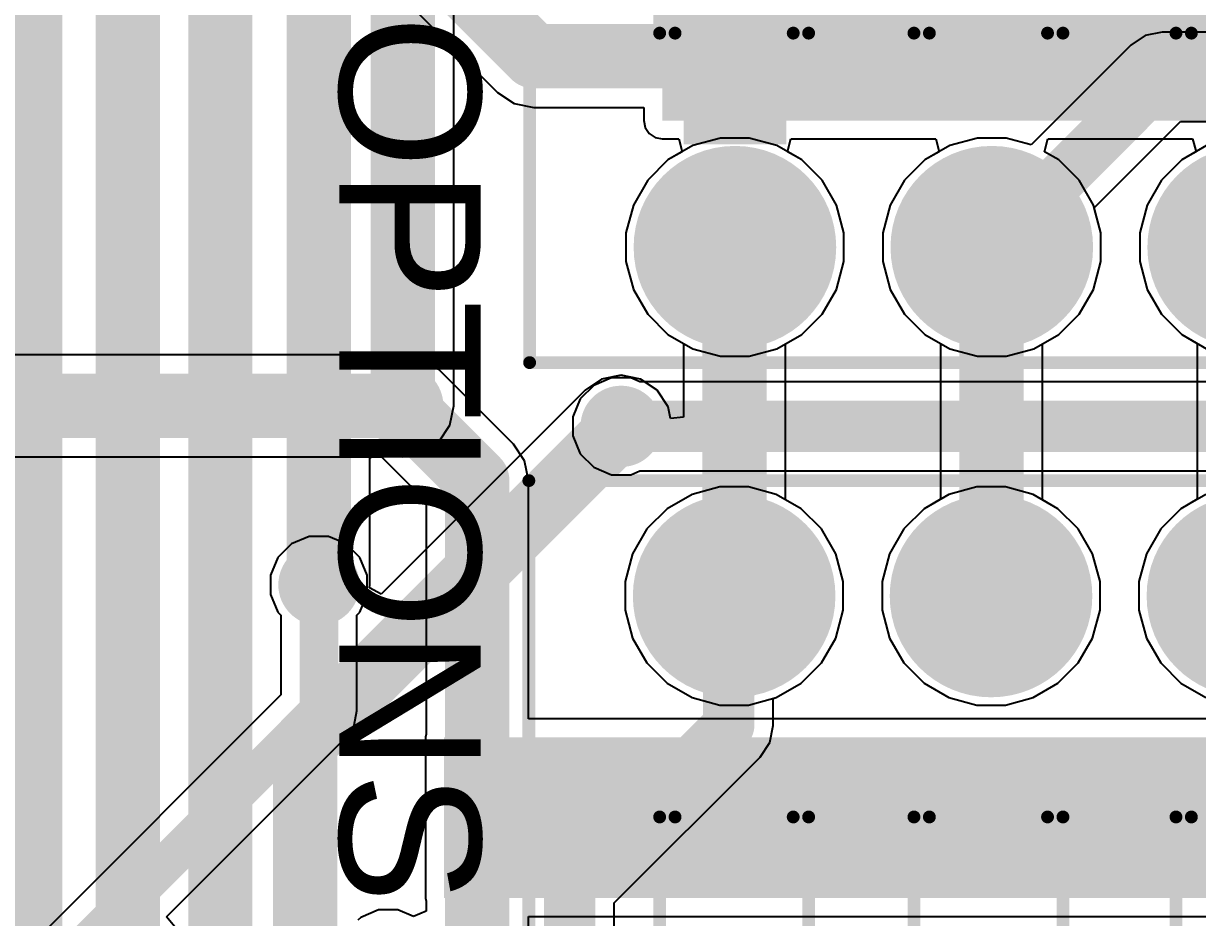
# Model space of a CAD drawing. Header units: millimetres. Extents: x -5 to 123, y 0 to 98.
# Drawn here: x 97.27 to 108.87, y 53.18 to 62.02 of the extents above; entities that cross this region are included whole.
import ezdxf

# ---------------------------------------------------------------- set-up
doc = ezdxf.new("R2010")
doc.units = ezdxf.units.MM
for name, color, linetype in [('BottomLayer', 5, 'Continuous'), ('BottomSolder', 6, 'Continuous'), ('MultiLayer', 9, 'Continuous'), ('PadHoleLayer', 156, 'Continuous'), ('TopLayer', 1, 'Continuous'), ('TopOverlay', 2, 'Continuous'), ('TopPaste', 8, 'Continuous'), ('TopSolder', 216, 'Continuous'), ('ViaHoleLayer', 16, 'Continuous')]:
    doc.layers.add(name, color=color, linetype=linetype)
doc.styles.add('Arial', font='', dxfattribs={"height": 0.2})
doc.styles.get('Arial').set_extended_font_data('Arial')

# ---------------------------------------------------------------- blocks, each defined once
blk = doc.blocks.new('DS_04_R_T_38')
at = {"layer": 'BottomLayer'}
h = blk.add_hatch(color=5, dxfattribs=at)
edge = h.paths.add_edge_path()
edge.add_arc((3.81, 3.81), 0.8999982, 0, 360)
h = blk.add_hatch(color=5, dxfattribs=at)
edge = h.paths.add_edge_path()
edge.add_arc((3.81, 1.27), 0.8999982, 0, 360)
h = blk.add_hatch(color=5, dxfattribs=at)
edge = h.paths.add_edge_path()
edge.add_arc((3.81, -1.27), 0.8999982, 0, 360)
at = {"layer": 'BottomSolder'}
h = blk.add_hatch(color=6, dxfattribs=at)
edge = h.paths.add_edge_path()
edge.add_arc((3.81, 3.81), 1.0015982, 0, 360)
h = blk.add_hatch(color=6, dxfattribs=at)
edge = h.paths.add_edge_path()
edge.add_arc((3.81, 1.27), 1.0015982, 0, 360)
h = blk.add_hatch(color=6, dxfattribs=at)
edge = h.paths.add_edge_path()
edge.add_arc((3.81, -1.27), 1.0015982, 0, 360)
at = {"layer": 'MultiLayer'}
h = blk.add_hatch(color=9, dxfattribs=at)
edge = h.paths.add_edge_path()
edge.add_arc((3.81, 3.81), 0.8999982, 0, 360)
h = blk.add_hatch(color=9, dxfattribs=at)
edge = h.paths.add_edge_path()
edge.add_arc((3.81, 1.27), 0.8999982, 0, 360)
h = blk.add_hatch(color=9, dxfattribs=at)
edge = h.paths.add_edge_path()
edge.add_arc((3.81, -1.27), 0.8999982, 0, 360)
at = {"layer": 'PadHoleLayer'}
h = blk.add_hatch(color=156, dxfattribs=at)
edge = h.paths.add_edge_path()
edge.add_arc((3.81, 3.81), 0.4599990799999999, 0, 360)
h = blk.add_hatch(color=156, dxfattribs=at)
edge = h.paths.add_edge_path()
edge.add_arc((3.81, 1.27), 0.4599990799999999, 0, 360)
at = {"layer": 'TopLayer'}
h = blk.add_hatch(color=1, dxfattribs=at)
edge = h.paths.add_edge_path()
edge.add_arc((3.81, 3.81), 0.8999982, 0, 360)
h = blk.add_hatch(color=1, dxfattribs=at)
edge = h.paths.add_edge_path()
edge.add_arc((3.81, 1.27), 0.8999982, 0, 360)
h = blk.add_hatch(color=1, dxfattribs=at)
edge = h.paths.add_edge_path()
edge.add_arc((3.81, -1.27), 0.8999982, 0, 360)
at = {"layer": 'TopSolder'}
h = blk.add_hatch(color=216, dxfattribs=at)
edge = h.paths.add_edge_path()
edge.add_arc((3.81, 3.81), 1.0015982, 0, 360)
h = blk.add_hatch(color=216, dxfattribs=at)
edge = h.paths.add_edge_path()
edge.add_arc((3.81, 1.27), 1.0015982, 0, 360)
h = blk.add_hatch(color=216, dxfattribs=at)
edge = h.paths.add_edge_path()
edge.add_arc((3.81, -1.27), 1.0015982, 0, 360)
at = {"layer": 'TopOverlay', "const_width": 0.127}
for points in [[(-4.950000259999999, 5.84000102), (4.950000259999999, 5.84000102)], [(4.950000259999999, 5.84000102), (4.950000259999999, -5.839998479999999)]]:
    blk.add_lwpolyline(points, dxfattribs=at)
at = {"layer": 'TopOverlay', "const_width": 0.0635}
blk.add_lwpolyline([(4.91825026, 5.84000102, 1), (4.98175026, 5.84000102, 1)], format="xyb", close=True, dxfattribs=at)
blk.add_lwpolyline([(4.91825026, 5.84000102, 1), (4.98175026, 5.84000102, 1)], format="xyb", close=True, dxfattribs=at)
blk = doc.blocks.new('DS_04_R_T_39')
at = {"layer": 'BottomLayer'}
h = blk.add_hatch(color=5, dxfattribs=at)
edge = h.paths.add_edge_path()
edge.add_arc((-3.81, 3.81), 0.8999982, 0, 360)
h = blk.add_hatch(color=5, dxfattribs=at)
edge = h.paths.add_edge_path()
edge.add_arc((-3.81, 1.27), 0.8999982, 0, 360)
h = blk.add_hatch(color=5, dxfattribs=at)
edge = h.paths.add_edge_path()
edge.add_arc((-3.81, -1.27), 0.8999982, 0, 360)
at = {"layer": 'BottomSolder'}
h = blk.add_hatch(color=6, dxfattribs=at)
edge = h.paths.add_edge_path()
edge.add_arc((-3.81, 3.81), 1.0015982, 0, 360)
h = blk.add_hatch(color=6, dxfattribs=at)
edge = h.paths.add_edge_path()
edge.add_arc((-3.81, 1.27), 1.0015982, 0, 360)
h = blk.add_hatch(color=6, dxfattribs=at)
edge = h.paths.add_edge_path()
edge.add_arc((-3.81, -1.27), 1.0015982, 0, 360)
at = {"layer": 'MultiLayer'}
h = blk.add_hatch(color=9, dxfattribs=at)
edge = h.paths.add_edge_path()
edge.add_arc((-3.81, 3.81), 0.8999982, 0, 360)
h = blk.add_hatch(color=9, dxfattribs=at)
edge = h.paths.add_edge_path()
edge.add_arc((-3.81, 1.27), 0.8999982, 0, 360)
h = blk.add_hatch(color=9, dxfattribs=at)
edge = h.paths.add_edge_path()
edge.add_arc((-3.81, -1.27), 0.8999982, 0, 360)
at = {"layer": 'PadHoleLayer'}
h = blk.add_hatch(color=156, dxfattribs=at)
edge = h.paths.add_edge_path()
edge.add_arc((-3.81, 3.81), 0.4599990799999999, 0, 360)
h = blk.add_hatch(color=156, dxfattribs=at)
edge = h.paths.add_edge_path()
edge.add_arc((-3.81, 1.27), 0.4599990799999999, 0, 360)
at = {"layer": 'TopLayer'}
h = blk.add_hatch(color=1, dxfattribs=at)
edge = h.paths.add_edge_path()
edge.add_arc((-3.81, 3.81), 0.8999982, 0, 360)
h = blk.add_hatch(color=1, dxfattribs=at)
edge = h.paths.add_edge_path()
edge.add_arc((-3.81, 1.27), 0.8999982, 0, 360)
h = blk.add_hatch(color=1, dxfattribs=at)
edge = h.paths.add_edge_path()
edge.add_arc((-3.81, -1.27), 0.8999982, 0, 360)
at = {"layer": 'TopOverlay'}
blk.add_hatch(color=2, dxfattribs=at).paths.add_polyline_path([(-2.794, 3.302), (-2.032, 3.302), (-2.032, 4.318000000000001), (-2.794, 4.318000000000001)])
at = {"layer": 'TopSolder'}
h = blk.add_hatch(color=216, dxfattribs=at)
edge = h.paths.add_edge_path()
edge.add_arc((-3.81, 3.81), 1.0015982, 0, 360)
h = blk.add_hatch(color=216, dxfattribs=at)
edge = h.paths.add_edge_path()
edge.add_arc((-3.81, 1.27), 1.0015982, 0, 360)
h = blk.add_hatch(color=216, dxfattribs=at)
edge = h.paths.add_edge_path()
edge.add_arc((-3.81, -1.27), 1.0015982, 0, 360)
at = {"layer": 'TopOverlay', "const_width": 0.127}
for points in [[(-4.950000259999999, 5.84000102), (4.950000259999999, 5.84000102)], [(-4.950000259999999, 5.84000102), (-4.950000259999999, -5.839998479999999)]]:
    blk.add_lwpolyline(points, dxfattribs=at)
at = {"layer": 'TopOverlay', "const_width": 0.0635}
blk.add_lwpolyline([(-4.98175026, 5.84000102, 1), (-4.91825026, 5.84000102, 1)], format="xyb", close=True, dxfattribs=at)
blk.add_lwpolyline([(-4.98175026, 5.84000102, 1), (-4.91825026, 5.84000102, 1)], format="xyb", close=True, dxfattribs=at)
blk = doc.blocks.new('SOD_123_103')
at = {"layer": 'TopLayer'}
for points in [[(-1.0999978, 0.45000037), (-1.0999978, -0.45000037), (-2.04999844, -0.45000037), (-2.04999844, 0.45000037)], [(2.05000352, 0.45000037), (2.05000352, -0.45000037), (1.10000288, -0.45000037), (1.10000288, 0.45000037)]]:
    blk.add_hatch(color=1, dxfattribs=at).paths.add_polyline_path(points)
at = {"layer": 'TopOverlay'}
for points in [[(0.9652, 0.50799746), (2.81939492, 0.50799746), (2.81939492, 0.79999586), (0.9652, 0.79999586)], [(2.11980272, -0.7874), (2.8194, -0.7874), (2.8194, 0.7874), (2.11980272, 0.7874)], [(0.96518476, -0.79999586), (2.81937968, -0.79999586), (2.81937968, -0.50799746), (0.96518476, -0.50799746)]]:
    blk.add_hatch(color=2, dxfattribs=at).paths.add_polyline_path(points)
at = {"layer": 'TopPaste'}
for points in [[(-1.0999978, 0.45000037), (-1.0999978, -0.45000037), (-2.04999844, -0.45000037), (-2.04999844, 0.45000037)], [(2.05000352, 0.45000037), (2.05000352, -0.45000037), (1.10000288, -0.45000037), (1.10000288, 0.45000037)]]:
    blk.add_hatch(color=8, dxfattribs=at).paths.add_polyline_path(points)
at = {"layer": 'TopSolder'}
for points in [[(-0.9983978, 0.55160037), (-0.9983978, -0.55160037), (-2.15159844, -0.55160037), (-2.15159844, 0.55160037)], [(2.15160352, 0.55160037), (2.15160352, -0.55160037), (0.99840288, -0.55160037), (0.99840288, 0.55160037)]]:
    blk.add_hatch(color=216, dxfattribs=at).paths.add_polyline_path(points)
at = {"layer": 'TopOverlay', "const_width": 0.127}
for points in [[(-1.37159746, 0.7366), (-1.37159746, 0.5841999999999999)], [(-1.37159746, 0.7366), (0.9652025399999999, 0.7366)], [(-1.37159746, -0.5841999999999999), (-1.37159746, -0.7366)], [(-1.37159746, -0.7366), (0.9652025399999999, -0.7366)]]:
    blk.add_lwpolyline(points, dxfattribs=at)
at = {"layer": 'TopOverlay', "const_width": 0.0635}
for points in [[(-1.40334746, 0.7366, 1), (-1.33984746, 0.7366, 1)], [(-1.40334746, 0.7366, 1), (-1.33984746, 0.7366, 1)], [(0.93345254, 0.7366, 1), (0.99695254, 0.7366, 1)], [(-1.40334746, 0.5841999999999999, 1), (-1.33984746, 0.5841999999999999, 1)], [(-1.40334746, -0.5841999999999999, 1), (-1.33984746, -0.5841999999999999, 1)], [(-1.40334746, -0.7366, 1), (-1.33984746, -0.7366, 1)], [(-1.40334746, -0.7366, 1), (-1.33984746, -0.7366, 1)], [(0.93345254, -0.7366, 1), (0.99695254, -0.7366, 1)]]:
    blk.add_lwpolyline(points, format="xyb", close=True, dxfattribs=at)
blk = doc.blocks.new('SOD_123_104')
at = {"layer": 'TopLayer'}
for points in [[(-1.0999978, 0.45000037), (-1.0999978, -0.45000037), (-2.04999844, -0.45000037), (-2.04999844, 0.45000037)], [(2.05000352, 0.45000037), (2.05000352, -0.45000037), (1.10000288, -0.45000037), (1.10000288, 0.45000037)]]:
    blk.add_hatch(color=1, dxfattribs=at).paths.add_polyline_path(points)
at = {"layer": 'TopOverlay'}
for points in [[(0.9652, 0.50799746), (2.81939492, 0.50799746), (2.81939492, 0.79999586), (0.9652, 0.79999586)], [(2.11980272, -0.7874), (2.8194, -0.7874), (2.8194, 0.7874), (2.11980272, 0.7874)], [(0.96518476, -0.79999586), (2.81937968, -0.79999586), (2.81937968, -0.50799746), (0.96518476, -0.50799746)]]:
    blk.add_hatch(color=2, dxfattribs=at).paths.add_polyline_path(points)
at = {"layer": 'TopPaste'}
for points in [[(-1.0999978, 0.45000037), (-1.0999978, -0.45000037), (-2.04999844, -0.45000037), (-2.04999844, 0.45000037)], [(2.05000352, 0.45000037), (2.05000352, -0.45000037), (1.10000288, -0.45000037), (1.10000288, 0.45000037)]]:
    blk.add_hatch(color=8, dxfattribs=at).paths.add_polyline_path(points)
at = {"layer": 'TopSolder'}
for points in [[(-0.9983978, 0.55160037), (-0.9983978, -0.55160037), (-2.15159844, -0.55160037), (-2.15159844, 0.55160037)], [(2.15160352, 0.55160037), (2.15160352, -0.55160037), (0.99840288, -0.55160037), (0.99840288, 0.55160037)]]:
    blk.add_hatch(color=216, dxfattribs=at).paths.add_polyline_path(points)
at = {"layer": 'TopOverlay', "const_width": 0.127}
for points in [[(-1.37159746, 0.7366), (-1.37159746, 0.5841999999999999)], [(-1.37159746, 0.7366), (0.9652025399999999, 0.7366)], [(-1.37159746, -0.5841999999999999), (-1.37159746, -0.7366)], [(-1.37159746, -0.7366), (0.9652025399999999, -0.7366)]]:
    blk.add_lwpolyline(points, dxfattribs=at)
at = {"layer": 'TopOverlay', "const_width": 0.0635}
for points in [[(-1.40334746, 0.7366, 1), (-1.33984746, 0.7366, 1)], [(-1.40334746, 0.7366, 1), (-1.33984746, 0.7366, 1)], [(0.93345254, 0.7366, 1), (0.99695254, 0.7366, 1)], [(-1.40334746, 0.5841999999999999, 1), (-1.33984746, 0.5841999999999999, 1)], [(-1.40334746, -0.5841999999999999, 1), (-1.33984746, -0.5841999999999999, 1)], [(-1.40334746, -0.7366, 1), (-1.33984746, -0.7366, 1)], [(-1.40334746, -0.7366, 1), (-1.33984746, -0.7366, 1)], [(0.93345254, -0.7366, 1), (0.99695254, -0.7366, 1)]]:
    blk.add_lwpolyline(points, format="xyb", close=True, dxfattribs=at)
blk = doc.blocks.new('SOD_123_105')
at = {"layer": 'TopLayer'}
for points in [[(-1.0999978, 0.45000037), (-1.0999978, -0.45000037), (-2.04999844, -0.45000037), (-2.04999844, 0.45000037)], [(2.05000352, 0.45000037), (2.05000352, -0.45000037), (1.10000288, -0.45000037), (1.10000288, 0.45000037)]]:
    blk.add_hatch(color=1, dxfattribs=at).paths.add_polyline_path(points)
at = {"layer": 'TopOverlay'}
for points in [[(0.9652, 0.50799746), (2.81939492, 0.50799746), (2.81939492, 0.79999586), (0.9652, 0.79999586)], [(2.11980272, -0.7874), (2.8194, -0.7874), (2.8194, 0.7874), (2.11980272, 0.7874)], [(0.96518476, -0.79999586), (2.81937968, -0.79999586), (2.81937968, -0.50799746), (0.96518476, -0.50799746)]]:
    blk.add_hatch(color=2, dxfattribs=at).paths.add_polyline_path(points)
at = {"layer": 'TopPaste'}
for points in [[(-1.0999978, 0.45000037), (-1.0999978, -0.45000037), (-2.04999844, -0.45000037), (-2.04999844, 0.45000037)], [(2.05000352, 0.45000037), (2.05000352, -0.45000037), (1.10000288, -0.45000037), (1.10000288, 0.45000037)]]:
    blk.add_hatch(color=8, dxfattribs=at).paths.add_polyline_path(points)
at = {"layer": 'TopSolder'}
for points in [[(-0.9983978, 0.55160037), (-0.9983978, -0.55160037), (-2.15159844, -0.55160037), (-2.15159844, 0.55160037)], [(2.15160352, 0.55160037), (2.15160352, -0.55160037), (0.99840288, -0.55160037), (0.99840288, 0.55160037)]]:
    blk.add_hatch(color=216, dxfattribs=at).paths.add_polyline_path(points)
at = {"layer": 'TopOverlay', "const_width": 0.127}
for points in [[(-1.37159746, 0.7366), (-1.37159746, 0.5841999999999999)], [(-1.37159746, 0.7366), (0.9652025399999999, 0.7366)], [(-1.37159746, -0.5841999999999999), (-1.37159746, -0.7366)], [(-1.37159746, -0.7366), (0.9652025399999999, -0.7366)]]:
    blk.add_lwpolyline(points, dxfattribs=at)
at = {"layer": 'TopOverlay', "const_width": 0.0635}
for points in [[(-1.40334746, 0.7366, 1), (-1.33984746, 0.7366, 1)], [(-1.40334746, 0.7366, 1), (-1.33984746, 0.7366, 1)], [(0.93345254, 0.7366, 1), (0.99695254, 0.7366, 1)], [(-1.40334746, 0.5841999999999999, 1), (-1.33984746, 0.5841999999999999, 1)], [(-1.40334746, -0.5841999999999999, 1), (-1.33984746, -0.5841999999999999, 1)], [(-1.40334746, -0.7366, 1), (-1.33984746, -0.7366, 1)], [(-1.40334746, -0.7366, 1), (-1.33984746, -0.7366, 1)], [(0.93345254, -0.7366, 1), (0.99695254, -0.7366, 1)]]:
    blk.add_lwpolyline(points, format="xyb", close=True, dxfattribs=at)
blk = doc.blocks.new('SOD_123_107')
at = {"layer": 'TopLayer'}
for points in [[(-1.0999978, 0.45000037), (-1.0999978, -0.45000037), (-2.04999844, -0.45000037), (-2.04999844, 0.45000037)], [(2.05000352, 0.45000037), (2.05000352, -0.45000037), (1.10000288, -0.45000037), (1.10000288, 0.45000037)]]:
    blk.add_hatch(color=1, dxfattribs=at).paths.add_polyline_path(points)
at = {"layer": 'TopOverlay'}
for points in [[(0.9651872999999999, 0.508), (2.81938222, 0.508), (2.81938222, 0.7999984), (0.9651872999999999, 0.7999984)], [(2.11980272, -0.7874), (2.8194, -0.7874), (2.8194, 0.7874), (2.11980272, 0.7874)], [(0.9652050799999999, -0.7999806199999999), (2.8194, -0.7999806199999999), (2.8194, -0.50798222), (0.9652050799999999, -0.50798222)]]:
    blk.add_hatch(color=2, dxfattribs=at).paths.add_polyline_path(points)
at = {"layer": 'TopPaste'}
for points in [[(-1.0999978, 0.45000037), (-1.0999978, -0.45000037), (-2.04999844, -0.45000037), (-2.04999844, 0.45000037)], [(2.05000352, 0.45000037), (2.05000352, -0.45000037), (1.10000288, -0.45000037), (1.10000288, 0.45000037)]]:
    blk.add_hatch(color=8, dxfattribs=at).paths.add_polyline_path(points)
at = {"layer": 'TopSolder'}
for points in [[(-0.9983978, 0.55160037), (-0.9983978, -0.55160037), (-2.15159844, -0.55160037), (-2.15159844, 0.55160037)], [(2.15160352, 0.55160037), (2.15160352, -0.55160037), (0.99840288, -0.55160037), (0.99840288, 0.55160037)]]:
    blk.add_hatch(color=216, dxfattribs=at).paths.add_polyline_path(points)
at = {"layer": 'TopOverlay', "const_width": 0.127}
for points in [[(-1.37159746, 0.5841999999999999), (-1.37159746, 0.7366)], [(0.9652025399999999, 0.7366), (-1.37159746, 0.7366)], [(-1.37159746, -0.7366), (-1.37159746, -0.5841999999999999)], [(0.9652025399999999, -0.7366), (-1.37159746, -0.7366)]]:
    blk.add_lwpolyline(points, dxfattribs=at)
at = {"layer": 'TopOverlay', "const_width": 0.0635}
for points in [[(-1.40334746, 0.7366, 1), (-1.33984746, 0.7366, 1)], [(-1.40334746, 0.7366, 1), (-1.33984746, 0.7366, 1)], [(0.93345254, 0.7366, 1), (0.99695254, 0.7366, 1)], [(-1.40334746, 0.5841999999999999, 1), (-1.33984746, 0.5841999999999999, 1)], [(-1.40334746, -0.5841999999999999, 1), (-1.33984746, -0.5841999999999999, 1)], [(-1.40334746, -0.7366, 1), (-1.33984746, -0.7366, 1)], [(-1.40334746, -0.7366, 1), (-1.33984746, -0.7366, 1)], [(0.93345254, -0.7366, 1), (0.99695254, -0.7366, 1)]]:
    blk.add_lwpolyline(points, format="xyb", close=True, dxfattribs=at)
blk = doc.blocks.new('SOD_123_108')
at = {"layer": 'TopLayer'}
for points in [[(-1.0999978, 0.45000037), (-1.0999978, -0.45000037), (-2.04999844, -0.45000037), (-2.04999844, 0.45000037)], [(2.05000352, 0.45000037), (2.05000352, -0.45000037), (1.10000288, -0.45000037), (1.10000288, 0.45000037)]]:
    blk.add_hatch(color=1, dxfattribs=at).paths.add_polyline_path(points)
at = {"layer": 'TopOverlay'}
for points in [[(0.9651872999999999, 0.508), (2.81938222, 0.508), (2.81938222, 0.7999984), (0.9651872999999999, 0.7999984)], [(2.11980272, -0.7874), (2.8194, -0.7874), (2.8194, 0.7874), (2.11980272, 0.7874)], [(0.9652050799999999, -0.7999806199999999), (2.8194, -0.7999806199999999), (2.8194, -0.50798222), (0.9652050799999999, -0.50798222)]]:
    blk.add_hatch(color=2, dxfattribs=at).paths.add_polyline_path(points)
at = {"layer": 'TopPaste'}
for points in [[(-1.0999978, 0.45000037), (-1.0999978, -0.45000037), (-2.04999844, -0.45000037), (-2.04999844, 0.45000037)], [(2.05000352, 0.45000037), (2.05000352, -0.45000037), (1.10000288, -0.45000037), (1.10000288, 0.45000037)]]:
    blk.add_hatch(color=8, dxfattribs=at).paths.add_polyline_path(points)
at = {"layer": 'TopSolder'}
for points in [[(-0.9983978, 0.55160037), (-0.9983978, -0.55160037), (-2.15159844, -0.55160037), (-2.15159844, 0.55160037)], [(2.15160352, 0.55160037), (2.15160352, -0.55160037), (0.99840288, -0.55160037), (0.99840288, 0.55160037)]]:
    blk.add_hatch(color=216, dxfattribs=at).paths.add_polyline_path(points)
at = {"layer": 'TopOverlay', "const_width": 0.127}
for points in [[(-1.37159746, 0.5841999999999999), (-1.37159746, 0.7366)], [(0.9652025399999999, 0.7366), (-1.37159746, 0.7366)], [(-1.37159746, -0.7366), (-1.37159746, -0.5841999999999999)], [(0.9652025399999999, -0.7366), (-1.37159746, -0.7366)]]:
    blk.add_lwpolyline(points, dxfattribs=at)
at = {"layer": 'TopOverlay', "const_width": 0.0635}
for points in [[(-1.40334746, 0.7366, 1), (-1.33984746, 0.7366, 1)], [(-1.40334746, 0.7366, 1), (-1.33984746, 0.7366, 1)], [(0.93345254, 0.7366, 1), (0.99695254, 0.7366, 1)], [(-1.40334746, 0.5841999999999999, 1), (-1.33984746, 0.5841999999999999, 1)], [(-1.40334746, -0.5841999999999999, 1), (-1.33984746, -0.5841999999999999, 1)], [(-1.40334746, -0.7366, 1), (-1.33984746, -0.7366, 1)], [(-1.40334746, -0.7366, 1), (-1.33984746, -0.7366, 1)], [(0.93345254, -0.7366, 1), (0.99695254, -0.7366, 1)]]:
    blk.add_lwpolyline(points, format="xyb", close=True, dxfattribs=at)
blk = doc.blocks.new('SOD_123_109')
at = {"layer": 'TopLayer'}
for points in [[(-1.0999978, 0.45000037), (-1.0999978, -0.45000037), (-2.04999844, -0.45000037), (-2.04999844, 0.45000037)], [(2.05000352, 0.45000037), (2.05000352, -0.45000037), (1.10000288, -0.45000037), (1.10000288, 0.45000037)]]:
    blk.add_hatch(color=1, dxfattribs=at).paths.add_polyline_path(points)
at = {"layer": 'TopOverlay'}
for points in [[(0.9651872999999999, 0.508), (2.81938222, 0.508), (2.81938222, 0.7999984), (0.9651872999999999, 0.7999984)], [(2.11980272, -0.7874), (2.8194, -0.7874), (2.8194, 0.7874), (2.11980272, 0.7874)], [(0.9652050799999999, -0.7999806199999999), (2.8194, -0.7999806199999999), (2.8194, -0.50798222), (0.9652050799999999, -0.50798222)]]:
    blk.add_hatch(color=2, dxfattribs=at).paths.add_polyline_path(points)
at = {"layer": 'TopPaste'}
for points in [[(-1.0999978, 0.45000037), (-1.0999978, -0.45000037), (-2.04999844, -0.45000037), (-2.04999844, 0.45000037)], [(2.05000352, 0.45000037), (2.05000352, -0.45000037), (1.10000288, -0.45000037), (1.10000288, 0.45000037)]]:
    blk.add_hatch(color=8, dxfattribs=at).paths.add_polyline_path(points)
at = {"layer": 'TopSolder'}
for points in [[(-0.9983978, 0.55160037), (-0.9983978, -0.55160037), (-2.15159844, -0.55160037), (-2.15159844, 0.55160037)], [(2.15160352, 0.55160037), (2.15160352, -0.55160037), (0.99840288, -0.55160037), (0.99840288, 0.55160037)]]:
    blk.add_hatch(color=216, dxfattribs=at).paths.add_polyline_path(points)
at = {"layer": 'TopOverlay', "const_width": 0.127}
for points in [[(-1.37159746, 0.5841999999999999), (-1.37159746, 0.7366)], [(0.9652025399999999, 0.7366), (-1.37159746, 0.7366)], [(-1.37159746, -0.7366), (-1.37159746, -0.5841999999999999)], [(0.9652025399999999, -0.7366), (-1.37159746, -0.7366)]]:
    blk.add_lwpolyline(points, dxfattribs=at)
at = {"layer": 'TopOverlay', "const_width": 0.0635}
for points in [[(-1.40334746, 0.7366, 1), (-1.33984746, 0.7366, 1)], [(-1.40334746, 0.7366, 1), (-1.33984746, 0.7366, 1)], [(0.93345254, 0.7366, 1), (0.99695254, 0.7366, 1)], [(-1.40334746, 0.5841999999999999, 1), (-1.33984746, 0.5841999999999999, 1)], [(-1.40334746, -0.5841999999999999, 1), (-1.33984746, -0.5841999999999999, 1)], [(-1.40334746, -0.7366, 1), (-1.33984746, -0.7366, 1)], [(-1.40334746, -0.7366, 1), (-1.33984746, -0.7366, 1)], [(0.93345254, -0.7366, 1), (0.99695254, -0.7366, 1)]]:
    blk.add_lwpolyline(points, format="xyb", close=True, dxfattribs=at)

msp = doc.modelspace()

# ---------------------------------------------------------------- hatches: boundary and pattern name
at = {"layer": 'BottomLayer'}
h = msp.add_hatch(color=5, dxfattribs=at)
edge = h.paths.add_edge_path()
edge.add_arc((101.0158, 58.2422), 0.2999994, 0, 360)
h = msp.add_hatch(color=5, dxfattribs=at)
edge = h.paths.add_edge_path()
edge.add_arc((103.1748, 58.039), 0.2999994, 0, 360)
h = msp.add_hatch(color=5, dxfattribs=at)
edge = h.paths.add_edge_path()
edge.add_arc((100.18673892, 56.47333892), 0.2999994, 0, 360)
at = {"layer": 'BottomSolder'}
h = msp.add_hatch(color=6, dxfattribs=at)
edge = h.paths.add_edge_path()
edge.add_arc((101.0158, 58.2422), 0.4015993999999999, 0, 360)
h = msp.add_hatch(color=6, dxfattribs=at)
edge = h.paths.add_edge_path()
edge.add_arc((103.1748, 58.039), 0.4015993999999999, 0, 360)
h = msp.add_hatch(color=6, dxfattribs=at)
edge = h.paths.add_edge_path()
edge.add_arc((100.18673892, 56.47333892), 0.4015993999999999, 0, 360)
at = {"layer": 'TopLayer'}
for points in [[(103.5812, 61.06120376), (112.6998, 61.06120376), (112.6998, 62.64941495999999), (103.5812, 62.64941495999999)], [(101.4222, 53.37739134), (112.6998, 53.37739134), (112.6998, 54.96559745999999), (101.4222, 54.96559745999999)]]:
    msp.add_hatch(color=1, dxfattribs=at).paths.add_polyline_path(points)
h = msp.add_hatch(color=1, dxfattribs=at)
edge = h.paths.add_edge_path()
edge.add_arc((101.0158, 58.2422), 0.2999994, 0, 360)
h = msp.add_hatch(color=1, dxfattribs=at)
edge = h.paths.add_edge_path()
edge.add_arc((103.1748, 58.039), 0.2999994, 0, 360)
h = msp.add_hatch(color=1, dxfattribs=at)
edge = h.paths.add_edge_path()
edge.add_arc((100.18673892, 56.47333892), 0.2999994, 0, 360)
at = {"layer": 'TopSolder'}
h = msp.add_hatch(color=216, dxfattribs=at)
edge = h.paths.add_edge_path()
edge.add_arc((101.0158, 58.2422), 0.4015993999999999, 0, 360)
h = msp.add_hatch(color=216, dxfattribs=at)
edge = h.paths.add_edge_path()
edge.add_arc((103.1748, 58.039), 0.4015993999999999, 0, 360)
h = msp.add_hatch(color=216, dxfattribs=at)
edge = h.paths.add_edge_path()
edge.add_arc((100.18673892, 56.47333892), 0.4015993999999999, 0, 360)
at = {"layer": 'ViaHoleLayer'}
h = msp.add_hatch(color=16, dxfattribs=at)
edge = h.paths.add_edge_path()
edge.add_arc((101.0158, 58.2422), 0.1499997, 0, 360)
h = msp.add_hatch(color=16, dxfattribs=at)
edge = h.paths.add_edge_path()
edge.add_arc((103.1748, 58.039), 0.1499997, 0, 360)
h = msp.add_hatch(color=16, dxfattribs=at)
edge = h.paths.add_edge_path()
edge.add_arc((100.18673892, 56.47333892), 0.1499997, 0, 360)

# ---------------------------------------------------------------- linework, layer by layer
at = {"layer": 'BottomLayer'}
for p, q in [((101.5208028, 58.2422), (101.5208028, 64.1604)), ((108.35607742, 61.90014543999999), (108.21324814, 61.80471001999999)), ((108.52455816, 61.9336582), (108.35607742, 61.90014543999999)), ((112.6744, 61.9336582), (108.52455816, 61.9336582)), ((108.21324814, 61.80471001999999), (107.22900576, 60.82046764)), ((107.8516258, 60.1978476), (108.70692, 61.0531418)), ((108.70692, 61.0531418), (112.49203816, 61.0531418)), ((104.15813814, 60.88667273999999), (103.8840188, 60.81322356)), ((104.44192726, 60.88667273999999), (104.15813814, 60.88667273999999)), ((104.7160466, 60.81322356), (104.44192726, 60.88667273999999)), ((106.69813814, 60.88667273999999), (106.4240188, 60.81322356)), ((106.98192726, 60.88667273999999), (106.69813814, 60.88667273999999)), ((107.22900576, 60.82046764), (106.98192726, 60.88667273999999)), ((103.8840188, 60.81322356), (103.6382484, 60.67132899999999)), ((104.961817, 60.67132899999999), (104.7160466, 60.81322356)), ((106.4240188, 60.81322356), (106.1782484, 60.67132899999999)), ((108.9640188, 60.81322356), (108.7182484, 60.67132899999999)), ((103.6382484, 60.67132899999999), (103.43757824, 60.47065883999999)), ((105.16248716, 60.47065883999999), (104.961817, 60.67132899999999)), ((106.1782484, 60.67132899999999), (105.97757824, 60.47065883999999)), ((108.7182484, 60.67132899999999), (108.51757824, 60.47065883999999)), ((103.43757824, 60.47065883999999), (103.29568368, 60.22488843999999)), ((105.30438172, 60.22488843999999), (105.16248716, 60.47065883999999)), ((105.97757824, 60.47065883999999), (105.83568368, 60.22488843999999)), ((108.51757824, 60.47065883999999), (108.37568368, 60.22488843999999)), ((103.29568368, 60.22488843999999), (103.2222345, 59.9507691)), ((105.3778309, 59.9507691), (105.30438172, 60.22488843999999)), ((105.83568368, 60.22488843999999), (105.7622345, 59.9507691)), ((107.9178309, 59.9507691), (107.8516258, 60.1978476)), ((108.37568368, 60.22488843999999), (108.3022345, 59.9507691)), ((103.2222345, 59.9507691), (103.2222345, 59.66697998)), ((105.3778309, 59.66697998), (105.3778309, 59.9507691)), ((105.7622345, 59.9507691), (105.7622345, 59.66697998)), ((107.9178309, 59.66697998), (107.9178309, 59.9507691)), ((108.3022345, 59.9507691), (108.3022345, 59.66697998)), ((103.2222345, 59.66697998), (103.29568368, 59.39286063999999)), ((105.30438172, 59.39286063999999), (105.3778309, 59.66697998)), ((105.7622345, 59.66697998), (105.83568368, 59.39286063999999)), ((107.84438172, 59.39286063999999), (107.9178309, 59.66697998)), ((108.3022345, 59.66697998), (108.37568368, 59.39286063999999)), ((103.29568368, 59.39286063999999), (103.43757824, 59.14709024)), ((105.16248716, 59.14709024), (105.30438172, 59.39286063999999)), ((105.83568368, 59.39286063999999), (105.97757824, 59.14709024)), ((107.70248716, 59.14709024), (107.84438172, 59.39286063999999)), ((108.37568368, 59.39286063999999), (108.51757824, 59.14709024)), ((103.43757824, 59.14709024), (103.6382484, 58.94642008)), ((104.961817, 58.94642008), (105.16248716, 59.14709024)), ((105.97757824, 59.14709024), (106.1782484, 58.94642008)), ((107.501817, 58.94642008), (107.70248716, 59.14709024)), ((108.51757824, 59.14709024), (108.7182484, 58.94642008)), ((103.6382484, 58.94642008), (103.79121228, 58.85810682)), ((103.79121228, 58.85810682), (103.79121228, 58.12987612)), ((104.80121788, 58.85369992), (104.961817, 58.94642008)), ((106.1782484, 58.94642008), (106.33121228, 58.85810682)), ((106.33121228, 58.85810682), (106.33121228, 57.31777461999999)), ((107.34121788, 58.85369992), (107.501817, 58.94642008)), ((108.7182484, 58.94642008), (108.87121228, 58.85810682)), ((108.87121228, 58.85810682), (108.87121228, 57.31777461999999)), ((104.80121788, 57.31337025999999), (104.80121788, 58.85369992)), ((107.34121788, 57.31337025999999), (107.34121788, 58.85369992)), ((103.17479746, 58.5440028), (102.98153902, 58.50556244000001)), ((103.36805336, 58.50556244000001), (103.17479746, 58.5440028)), ((102.81770648, 58.39609097999999), (100.80292514, 56.38130964)), ((102.98153902, 58.50556244000001), (102.81770648, 58.39609097999999)), ((103.53188844, 58.39609097999999), (103.36805336, 58.50556244000001)), ((103.6413599, 58.2322559), (103.53188844, 58.39609097999999)), ((101.48236244, 58.04894409999999), (101.5208028, 58.2422)), ((103.66421228, 58.11736916), (103.6413599, 58.2322559)), ((101.37289098, 57.88510902), (101.48236244, 58.04894409999999)), ((103.79121228, 58.12987612), (103.66421228, 58.11736916)), ((101.2090559, 57.77563756), (101.37289098, 57.88510902)), ((100.69174172, 57.72833006), (100.8037481, 57.78819786)), ((100.69174172, 56.47333892), (100.69174172, 57.72833006)), ((100.8037481, 57.78819786), (100.8225441, 57.77563756)), ((100.8225441, 57.77563756), (101.0158, 57.7371972)), ((101.0158, 57.7371972), (101.2090559, 57.77563756)), ((104.9541843, 57.22505446), (104.80121788, 57.31337025999999)), ((106.33121228, 57.31777461999999), (106.1706157, 57.22505446)), ((107.4941843, 57.22505446), (107.34121788, 57.31337025999999)), ((108.87121228, 57.31777461999999), (108.7106157, 57.22505446)), ((105.15485446, 57.0243843), (104.9541843, 57.22505446)), ((106.1706157, 57.22505446), (105.96994554, 57.0243843)), ((107.69485446, 57.0243843), (107.4941843, 57.22505446)), ((108.7106157, 57.22505446), (108.50994554, 57.0243843)), ((105.29674902, 56.7786139), (105.15485446, 57.0243843)), ((105.96994554, 57.0243843), (105.82805098, 56.7786139)), ((107.83674902, 56.7786139), (107.69485446, 57.0243843)), ((108.50994554, 57.0243843), (108.36805098, 56.7786139)), ((105.3701982, 56.50449456), (105.29674902, 56.7786139)), ((105.82805098, 56.7786139), (105.7546018, 56.50449456)), ((107.9101982, 56.50449456), (107.83674902, 56.7786139)), ((108.36805098, 56.7786139), (108.2946018, 56.50449456)), ((100.6858794, 56.44387237999999), (100.69174172, 56.47333892)), ((100.80292514, 56.38130964), (100.6858794, 56.44387237999999)), ((105.3701982, 56.22070544), (105.3701982, 56.50449456)), ((105.7546018, 56.50449456), (105.7546018, 56.22070544)), ((107.9101982, 56.22070544), (107.9101982, 56.50449456)), ((108.2946018, 56.50449456), (108.2946018, 56.22070544)), ((105.29674902, 55.94658609999999), (105.3701982, 56.22070544)), ((105.7546018, 56.22070544), (105.82805098, 55.94658609999999)), ((107.83674902, 55.94658609999999), (107.9101982, 56.22070544)), ((108.2946018, 56.22070544), (108.36805098, 55.94658609999999)), ((105.15485446, 55.7008157), (105.29674902, 55.94658609999999)), ((105.82805098, 55.94658609999999), (105.96994554, 55.7008157)), ((107.69485446, 55.7008157), (107.83674902, 55.94658609999999)), ((108.36805098, 55.94658609999999), (108.50994554, 55.7008157)), ((104.9541843, 55.50014554), (105.15485446, 55.7008157)), ((105.96994554, 55.7008157), (106.1706157, 55.50014554)), ((107.4941843, 55.50014554), (107.69485446, 55.7008157)), ((108.50994554, 55.7008157), (108.7106157, 55.50014554)), ((104.7084139, 55.35825098), (104.9541843, 55.50014554)), ((106.1706157, 55.50014554), (106.4163861, 55.35825098)), ((107.2484139, 55.35825098), (107.4941843, 55.50014554)), ((108.7106157, 55.50014554), (108.9563861, 55.35825098)), ((104.6787467, 55.35030077999999), (104.7084139, 55.35825098)), ((104.6787467, 55.08208948), (104.6787467, 55.35030077999999)), ((106.4163861, 55.35825098), (106.69050544, 55.2848018)), ((106.69050544, 55.2848018), (106.97429456, 55.2848018)), ((106.97429456, 55.2848018), (107.2484139, 55.35825098)), ((104.64523394, 54.91360873999999), (104.6787467, 55.08208948)), ((104.54979852, 54.77077945999999), (104.64523394, 54.91360873999999)), ((103.1070582, 53.32803913999999), (104.54979852, 54.77077945999999)), ((103.1070582, 48.97382889999999), (103.1070582, 53.32803913999999))]:
    msp.add_line(p, q, dxfattribs=at)
for points, const_width in [([(98.298, 44.8056), (98.298, 87.11820015999999)], 0.635), ([(97.33279999999999, 48.4378), (97.33279999999999, 84.52740016)], 0.635), ([(99.2124, 50.673), (99.2124, 71.7042)], 0.635), ([(100.18673892, 56.47333892), (100.18673892, 71.5264)], 0.635), ([(101.0158, 58.2422), (101.0158, 64.1604)], 0.635), ([(106.8400327, 59.80887454), (108.52455816, 61.49339999999999)], 0.508), ([(108.52455816, 61.49339999999999), (112.6744, 61.49339999999999)], 0.508), ([(104.29621508, 56.36641508), (104.29621508, 59.80505691999999)], 0.635), ([(106.83621508, 56.36641508), (106.83621508, 59.80505691999999)], 0.635), ([(106.83621508, 59.80505691999999), (106.8400327, 59.80887454)], 0.508), ([(104.29621508, 59.80505691999999), (104.3000327, 59.80887454)], 0.3048), ([(100.0506, 54.91480254), (103.17479746, 58.039)], 0.635), ([(104.2384885, 56.3086885), (104.2924, 56.36259999999999)], 0.508), ([(104.2384885, 55.08208948), (104.2384885, 56.3086885)], 0.508), ([(106.8324, 56.36259999999999), (106.83621508, 56.36641508)], 0.508), ([(104.2924, 56.36259999999999), (104.29621508, 56.36641508)], 0.3048), ([(102.6668, 53.51040098), (104.2384885, 55.08208948)], 0.508), ([(100.0506, 51.84139999999999), (100.0506, 54.91480254)], 0.635), ([(102.6668, 48.15840254), (102.6668, 53.51040098)], 0.508)]:
    msp.add_lwpolyline(points, dxfattribs=dict(at, const_width=const_width))
for points, const_width in [([(108.39755816, 61.49339999999999, 1), (108.65155816, 61.49339999999999, 1)], 0.254), ([(108.39755816, 61.49339999999999, 1), (108.65155816, 61.49339999999999, 1)], 0.254), ([(104.13746508, 59.80505691999999, 1), (104.45496508, 59.80505691999999, 1)], 0.3175), ([(106.67746508, 59.80505691999999, 1), (106.99496508, 59.80505691999999, 1)], 0.3175), ([(106.70921508, 59.80505691999999, 1), (106.96321508, 59.80505691999999, 1)], 0.254), ([(106.7130327, 59.80887454, 1), (106.9670327, 59.80887454, 1)], 0.254), ([(106.7130327, 59.80887454, 1), (106.9670327, 59.80887454, 1)], 0.254), ([(104.22001508, 59.80505691999999, 1), (104.37241508, 59.80505691999999, 1)], 0.1524), ([(104.2238327, 59.80887454, 1), (104.3762327, 59.80887454, 1)], 0.1524), ([(100.85705, 58.2422, 1), (101.17455, 58.2422, 1)], 0.3175), ([(103.01604746, 58.039, 1), (103.33354746, 58.039, 1)], 0.3175), ([(100.02798892, 56.47333892, 1), (100.34548892, 56.47333892, 1)], 0.3175), ([(104.13746508, 56.36641508, 1), (104.45496508, 56.36641508, 1)], 0.3175), ([(106.67746508, 56.36641508, 1), (106.99496508, 56.36641508, 1)], 0.3175), ([(104.1114885, 56.3086885, 1), (104.3654885, 56.3086885, 1)], 0.254), ([(104.1114885, 56.3086885, 1), (104.3654885, 56.3086885, 1)], 0.254), ([(104.1654, 56.36259999999999, 1), (104.4194, 56.36259999999999, 1)], 0.254), ([(106.7054, 56.36259999999999, 1), (106.9594, 56.36259999999999, 1)], 0.254), ([(106.70921508, 56.36641508, 1), (106.96321508, 56.36641508, 1)], 0.254), ([(104.2162, 56.36259999999999, 1), (104.3686, 56.36259999999999, 1)], 0.1524), ([(104.22001508, 56.36641508, 1), (104.37241508, 56.36641508, 1)], 0.1524), ([(104.1114885, 55.08208948, 1), (104.3654885, 55.08208948, 1)], 0.254), ([(104.1114885, 55.08208948, 1), (104.3654885, 55.08208948, 1)], 0.254), ([(99.89184999999999, 54.91480254, 1), (100.20935, 54.91480254, 1)], 0.3175), ([(99.89184999999999, 54.91480254, 1), (100.20935, 54.91480254, 1)], 0.3175), ([(102.5398, 53.51040098, 1), (102.7938, 53.51040098, 1)], 0.254), ([(102.5398, 53.51040098, 1), (102.7938, 53.51040098, 1)], 0.254)]:
    msp.add_lwpolyline(points, format="xyb", close=True, dxfattribs=dict(at, const_width=const_width))
at = {"layer": 'TopLayer'}
for p, q in [((99.15022079999999, 64.14339724), (101.95410902, 61.33950902)), ((101.95410902, 61.33950902), (102.11794156, 61.23003756)), ((102.11794156, 61.23003756), (102.3112, 61.1915972)), ((102.3112, 61.1915972), (103.39991766, 61.1915972)), ((103.39991766, 61.1915972), (103.39991766, 61.06120376)), ((103.39991766, 61.06120376), (103.41371748, 60.99183128)), ((103.41371748, 60.99183128), (103.45301382, 60.93301757999999)), ((103.45301382, 60.93301757999999), (103.51182752, 60.89372124)), ((103.51182752, 60.89372124), (103.5812, 60.87992142)), ((103.5812, 60.87992142), (103.74554054, 60.87992142)), ((103.74554054, 60.87992142), (103.77957146, 60.75292141999999)), ((104.82049394, 60.75292141999999), (104.85452486, 60.87992142)), ((104.85452486, 60.87992142), (106.28554054, 60.87992142)), ((106.28554054, 60.87992142), (106.31957146, 60.75292141999999)), ((107.36049394, 60.75292141999999), (107.39452486, 60.87992142)), ((107.39452486, 60.87992142), (108.82554054, 60.87992142)), ((108.82554054, 60.87992142), (108.85957146, 60.75292141999999)), ((103.77957146, 60.75292141999999), (103.6382484, 60.67132899999999)), ((104.961817, 60.67132899999999), (104.82049394, 60.75292141999999)), ((106.31957146, 60.75292141999999), (106.1782484, 60.67132899999999)), ((107.501817, 60.67132899999999), (107.36049394, 60.75292141999999)), ((108.85957146, 60.75292141999999), (108.7182484, 60.67132899999999)), ((103.6382484, 60.67132899999999), (103.43757824, 60.47065883999999)), ((105.16248716, 60.47065883999999), (104.961817, 60.67132899999999)), ((106.1782484, 60.67132899999999), (105.97757824, 60.47065883999999)), ((107.70248716, 60.47065883999999), (107.501817, 60.67132899999999)), ((108.7182484, 60.67132899999999), (108.51757824, 60.47065883999999)), ((103.43757824, 60.47065883999999), (103.29568368, 60.22488843999999)), ((105.30438172, 60.22488843999999), (105.16248716, 60.47065883999999)), ((105.97757824, 60.47065883999999), (105.83568368, 60.22488843999999)), ((107.84438172, 60.22488843999999), (107.70248716, 60.47065883999999)), ((108.51757824, 60.47065883999999), (108.37568368, 60.22488843999999)), ((103.29568368, 60.22488843999999), (103.2222345, 59.9507691)), ((105.3778309, 59.9507691), (105.30438172, 60.22488843999999)), ((105.83568368, 60.22488843999999), (105.7622345, 59.9507691)), ((107.9178309, 59.9507691), (107.84438172, 60.22488843999999)), ((108.37568368, 60.22488843999999), (108.3022345, 59.9507691)), ((103.2222345, 59.9507691), (103.2222345, 59.66697998)), ((105.3778309, 59.66697998), (105.3778309, 59.9507691)), ((105.7622345, 59.9507691), (105.7622345, 59.66697998)), ((107.9178309, 59.66697998), (107.9178309, 59.9507691)), ((108.3022345, 59.9507691), (108.3022345, 59.66697998)), ((103.2222345, 59.66697998), (103.29568368, 59.39286063999999)), ((105.30438172, 59.39286063999999), (105.3778309, 59.66697998)), ((105.7622345, 59.66697998), (105.83568368, 59.39286063999999)), ((107.84438172, 59.39286063999999), (107.9178309, 59.66697998)), ((108.3022345, 59.66697998), (108.37568368, 59.39286063999999)), ((103.29568368, 59.39286063999999), (103.43757824, 59.14709024)), ((105.16248716, 59.14709024), (105.30438172, 59.39286063999999)), ((105.83568368, 59.39286063999999), (105.97757824, 59.14709024)), ((107.70248716, 59.14709024), (107.84438172, 59.39286063999999)), ((108.37568368, 59.39286063999999), (108.51757824, 59.14709024)), ((103.43757824, 59.14709024), (103.6382484, 58.94642008)), ((104.961817, 58.94642008), (105.16248716, 59.14709024)), ((105.97757824, 59.14709024), (106.1782484, 58.94642008)), ((107.501817, 58.94642008), (107.70248716, 59.14709024)), ((108.51757824, 59.14709024), (108.7182484, 58.94642008)), ((103.6382484, 58.94642008), (103.8840188, 58.80452552)), ((104.7160466, 58.80452552), (104.961817, 58.94642008)), ((106.1782484, 58.94642008), (106.4240188, 58.80452552)), ((107.2560466, 58.80452552), (107.501817, 58.94642008)), ((108.7182484, 58.94642008), (108.9640188, 58.80452552)), ((101.0158, 58.7472028), (91.6117802, 58.7472028)), ((101.2090559, 58.70876244), (101.0158, 58.7472028)), ((103.8840188, 58.80452552), (104.15813814, 58.73107633999999)), ((104.44192726, 58.73107633999999), (104.7160466, 58.80452552)), ((106.4240188, 58.80452552), (106.69813814, 58.73107633999999)), ((106.98192726, 58.73107633999999), (107.2560466, 58.80452552)), ((101.37289098, 58.59929097999999), (101.2090559, 58.70876244)), ((104.15813814, 58.73107633999999), (104.44192726, 58.73107633999999)), ((106.69813814, 58.73107633999999), (106.98192726, 58.73107633999999)), ((102.10949098, 57.86269098), (101.37289098, 58.59929097999999)), ((103.07976082, 58.5167994), (102.90414776, 58.44405887999999)), ((103.26983918, 58.5167994), (103.07976082, 58.5167994)), ((103.36047146, 58.4792582), (103.26983918, 58.5167994)), ((102.90414776, 58.44405887999999), (102.76974112, 58.30965223999999)), ((115.53672854, 58.4792582), (103.36047146, 58.4792582)), ((102.76974112, 58.30965223999999), (102.6970006, 58.13403918)), ((102.6970006, 58.13403918), (102.6970006, 57.94396082)), ((102.6970006, 57.94396082), (102.76974112, 57.76834776)), ((102.21896244, 57.6988559), (102.10949098, 57.86269098)), ((91.40260104, 57.7371972), (100.80662084, 57.7371972)), ((100.80662084, 57.7371972), (101.2473972, 57.29642084)), ((102.2574028, 57.50559999999999), (102.21896244, 57.6988559)), ((102.76974112, 57.76834776), (102.90414776, 57.63394112)), ((102.90414776, 57.63394112), (103.07976082, 57.56120059999999)), ((103.26983918, 57.56120059999999), (103.36047146, 57.59874179999999)), ((103.36047146, 57.59874179999999), (115.53672854, 57.59874179999999)), ((102.2574028, 55.14688234), (102.2574028, 57.50559999999999)), ((103.07976082, 57.56120059999999), (103.26983918, 57.56120059999999)), ((103.8763861, 57.36694902), (103.6306157, 57.22505446)), ((104.15050544, 57.44039819999999), (103.8763861, 57.36694902)), ((104.43429456, 57.44039819999999), (104.15050544, 57.44039819999999)), ((104.7084139, 57.36694902), (104.43429456, 57.44039819999999)), ((104.9541843, 57.22505446), (104.7084139, 57.36694902)), ((106.4163861, 57.36694902), (106.1706157, 57.22505446)), ((106.69050544, 57.44039819999999), (106.4163861, 57.36694902)), ((106.97429456, 57.44039819999999), (106.69050544, 57.44039819999999)), ((107.2484139, 57.36694902), (106.97429456, 57.44039819999999)), ((107.4941843, 57.22505446), (107.2484139, 57.36694902)), ((108.9563861, 57.36694902), (108.7106157, 57.22505446)), ((101.2473972, 57.29642084), (101.2473972, 54.99817296)), ((103.6306157, 57.22505446), (103.42994554, 57.0243843)), ((105.15485446, 57.0243843), (104.9541843, 57.22505446)), ((106.1706157, 57.22505446), (105.96994554, 57.0243843)), ((107.69485446, 57.0243843), (107.4941843, 57.22505446)), ((108.7106157, 57.22505446), (108.50994554, 57.0243843)), ((103.42994554, 57.0243843), (103.28805098, 56.7786139)), ((105.29674902, 56.7786139), (105.15485446, 57.0243843)), ((105.96994554, 57.0243843), (105.82805098, 56.7786139)), ((107.83674902, 56.7786139), (107.69485446, 57.0243843)), ((108.50994554, 57.0243843), (108.36805098, 56.7786139)), ((100.09169974, 56.95113831999999), (99.91608668, 56.8783978)), ((100.2817781, 56.95113831999999), (100.09169974, 56.95113831999999)), ((100.45739116, 56.8783978), (100.2817781, 56.95113831999999)), ((99.91608668, 56.8783978), (99.78168004, 56.74399116)), ((100.5917978, 56.74399116), (100.45739116, 56.8783978)), ((103.28805098, 56.7786139), (103.2146018, 56.50449456)), ((105.3701982, 56.50449456), (105.29674902, 56.7786139)), ((105.82805098, 56.7786139), (105.7546018, 56.50449456)), ((107.9101982, 56.50449456), (107.83674902, 56.7786139)), ((108.36805098, 56.7786139), (108.2946018, 56.50449456)), ((99.78168004, 56.74399116), (99.70893952, 56.56837809999999)), ((100.66453832, 56.56837809999999), (100.5917978, 56.74399116)), ((99.70893952, 56.56837809999999), (99.70893952, 56.37829974)), ((100.66453832, 56.37829974), (100.66453832, 56.56837809999999)), ((103.2146018, 56.50449456), (103.2146018, 56.22070544)), ((105.3701982, 56.22070544), (105.3701982, 56.50449456)), ((105.7546018, 56.50449456), (105.7546018, 56.22070544)), ((107.9101982, 56.22070544), (107.9101982, 56.50449456)), ((108.2946018, 56.50449456), (108.2946018, 56.22070544)), ((99.70893952, 56.37829974), (99.78168004, 56.20268668)), ((100.5917978, 56.20268668), (100.66453832, 56.37829974)), ((99.78168004, 56.20268668), (99.81122278, 56.17314394)), ((100.56225506, 56.17314394), (100.5917978, 56.20268668)), ((103.2146018, 56.22070544), (103.28805098, 55.94658609999999)), ((105.29674902, 55.94658609999999), (105.3701982, 56.22070544)), ((105.7546018, 56.22070544), (105.82805098, 55.94658609999999)), ((107.83674902, 55.94658609999999), (107.9101982, 56.22070544)), ((108.2946018, 56.22070544), (108.36805098, 55.94658609999999)), ((99.81122278, 56.17314394), (99.81122278, 55.38428344)), ((100.56225506, 55.22873892), (100.56225506, 56.17314394)), ((103.28805098, 55.94658609999999), (103.42994554, 55.7008157)), ((105.15485446, 55.7008157), (105.29674902, 55.94658609999999)), ((105.82805098, 55.94658609999999), (105.96994554, 55.7008157)), ((107.69485446, 55.7008157), (107.83674902, 55.94658609999999)), ((108.36805098, 55.94658609999999), (108.50994554, 55.7008157)), ((103.42994554, 55.7008157), (103.6306157, 55.50014554)), ((104.9541843, 55.50014554), (105.15485446, 55.7008157)), ((105.96994554, 55.7008157), (106.1706157, 55.50014554)), ((107.4941843, 55.50014554), (107.69485446, 55.7008157)), ((108.50994554, 55.7008157), (108.7106157, 55.50014554)), ((103.6306157, 55.50014554), (103.8763861, 55.35825098)), ((104.7084139, 55.35825098), (104.9541843, 55.50014554)), ((106.1706157, 55.50014554), (106.4163861, 55.35825098)), ((107.2484139, 55.35825098), (107.4941843, 55.50014554)), ((108.7106157, 55.50014554), (108.9563861, 55.35825098)), ((99.81122278, 55.38428344), (97.41246709999999, 52.98552522)), ((103.8763861, 55.35825098), (104.15050544, 55.2848018)), ((104.15050544, 55.2848018), (104.43429456, 55.2848018)), ((104.43429456, 55.2848018), (104.7084139, 55.35825098)), ((106.4163861, 55.35825098), (106.69050544, 55.2848018)), ((106.69050544, 55.2848018), (106.97429456, 55.2848018)), ((106.97429456, 55.2848018), (107.2484139, 55.35825098)), ((100.5336699, 55.08503587999999), (100.56225506, 55.22873892)), ((112.6998, 55.14688234), (102.2574028, 55.14688234)), ((100.45227052, 54.96320986), (100.5336699, 55.08503587999999)), ((98.67978993999999, 53.19072927999999), (100.45227052, 54.96320986)), ((101.2473972, 54.99817296), (101.24091766, 54.9656)), ((101.24091766, 54.9656), (101.24091766, 53.37739134)), ((101.24091766, 53.37739134), (101.2473972, 53.34481838)), ((101.2473972, 53.34481838), (101.2473972, 53.24674897999999)), ((98.76074736, 53.0920833), (98.67978993999999, 53.19072927999999)), ((100.60064716, 53.18625888), (100.57110442, 53.15671613999999)), ((100.77626022, 53.2589994), (100.60064716, 53.18625888)), ((100.96633858, 53.2589994), (100.77626022, 53.2589994)), ((101.1203972, 53.19518698), (100.96633858, 53.2589994)), ((101.2473972, 53.24674897999999), (101.1203972, 53.19518698)), ((102.2574028, 49.149), (102.2574028, 53.196109)), ((102.2574028, 53.196109), (112.6998, 53.196109))]:
    msp.add_line(p, q, dxfattribs=at)
for points, const_width in [([(99.35939996, 64.64840004), (102.3112, 61.69659999999999)], 0.635), ([(102.3112, 61.69659999999999), (104.26719812, 61.69659999999999)], 0.635), ([(104.26719812, 61.69659999999999), (104.2924, 61.72180188)], 0.3809999999999999), ([(91.40260104, 58.2422), (101.0158, 58.2422)], 0.635), ([(101.0158, 58.2422), (101.7524, 57.50559999999999)], 0.635), ([(103.1748, 58.039), (115.7224, 58.039)], 0.508), ([(101.7524, 54.5973), (101.7524, 57.50559999999999)], 0.635), ([(100.18673892, 55.22873892), (100.18673892, 56.47333892)], 0.3809999999999999), ([(97.56800908, 52.61000908), (100.18673892, 55.22873892)], 0.3809999999999999), ([(101.7778, 54.5973), (102.04430188, 54.33079812)], 0.635), ([(101.7524, 53.7464), (102.33679812, 54.33079812)], 0.635), ([(102.04430188, 54.33079812), (102.13320188, 54.33079812)], 0.635), ([(102.33679812, 54.33079812), (103.48719714, 54.33079812)], 0.635), ([(104.15989836, 54.30579943999999), (104.15989836, 54.33079812)], 0.635), ([(104.15989836, 54.30579943999999), (104.2924, 54.1732978)], 0.635), ([(103.48719714, 54.33079812), (104.15989836, 54.33079812)], 0.3809999999999999), ([(104.15989836, 54.33079812), (104.2924, 54.33079812)], 0.3809999999999999), ([(104.2924, 54.1732978), (104.74427362, 54.1732978)], 0.635), ([(104.74427362, 54.1732978), (104.79687702, 54.1206944)], 0.635), ([(106.64729496, 54.1206944), (106.69989836, 54.1732978)], 0.635), ([(106.69989836, 54.1732978), (106.8324, 54.1732978)], 0.635), ([(104.79687702, 54.1206944), (106.64729496, 54.1206944)], 0.635), ([(106.8324, 54.1206944), (107.1245, 54.1206944)], 0.635), ([(101.7524, 49.149), (101.7524, 53.7464)], 0.635)]:
    msp.add_lwpolyline(points, dxfattribs=dict(at, const_width=const_width))
for points, const_width in [([(102.15245, 61.69659999999999, 1), (102.46995, 61.69659999999999, 1)], 0.3175), ([(102.15245, 61.69659999999999, 1), (102.46995, 61.69659999999999, 1)], 0.3175), ([(104.10844812, 61.69659999999999, 1), (104.42594812, 61.69659999999999, 1)], 0.3175), ([(104.17194812, 61.69659999999999, 1), (104.36244812, 61.69659999999999, 1)], 0.1905), ([(104.19715, 61.72180188, 1), (104.38765, 61.72180188, 1)], 0.1905), ([(100.85705, 58.2422, 1), (101.17455, 58.2422, 1)], 0.3175), ([(100.85705, 58.2422, 1), (101.17455, 58.2422, 1)], 0.3175), ([(103.0478, 58.039, 1), (103.3018, 58.039, 1)], 0.254), ([(101.59365, 57.50559999999999, 1), (101.91115, 57.50559999999999, 1)], 0.3175), ([(101.59365, 57.50559999999999, 1), (101.91115, 57.50559999999999, 1)], 0.3175), ([(100.09148892, 56.47333892, 1), (100.28198892, 56.47333892, 1)], 0.1905), ([(100.09148892, 55.22873892, 1), (100.28198892, 55.22873892, 1)], 0.1905), ([(100.09148892, 55.22873892, 1), (100.28198892, 55.22873892, 1)], 0.1905), ([(101.59365, 54.5973, 1), (101.91115, 54.5973, 1)], 0.3175), ([(101.61905, 54.5973, 1), (101.93655, 54.5973, 1)], 0.3175), ([(101.88555188, 54.33079812, 1), (102.20305188, 54.33079812, 1)], 0.3175), ([(101.88555188, 54.33079812, 1), (102.20305188, 54.33079812, 1)], 0.3175), ([(101.97445188, 54.33079812, 1), (102.29195188, 54.33079812, 1)], 0.3175), ([(102.17804812, 54.33079812, 1), (102.49554812, 54.33079812, 1)], 0.3175), ([(102.17804812, 54.33079812, 1), (102.49554812, 54.33079812, 1)], 0.3175), ([(103.32844714, 54.33079812, 1), (103.64594714, 54.33079812, 1)], 0.3175), ([(104.00114836, 54.33079812, 1), (104.31864836, 54.33079812, 1)], 0.3175), ([(104.00114836, 54.30579943999999, 1), (104.31864836, 54.30579943999999, 1)], 0.3175), ([(104.00114836, 54.30579943999999, 1), (104.31864836, 54.30579943999999, 1)], 0.3175), ([(103.39194714, 54.33079812, 1), (103.58244714, 54.33079812, 1)], 0.1905), ([(104.06464836, 54.33079812, 1), (104.25514836, 54.33079812, 1)], 0.1905), ([(104.06464836, 54.33079812, 1), (104.25514836, 54.33079812, 1)], 0.1905), ([(104.13365, 54.1732978, 1), (104.45115, 54.1732978, 1)], 0.3175), ([(104.13365, 54.1732978, 1), (104.45115, 54.1732978, 1)], 0.3175), ([(104.19715, 54.33079812, 1), (104.38765, 54.33079812, 1)], 0.1905), ([(104.58552362, 54.1732978, 1), (104.90302362, 54.1732978, 1)], 0.3175), ([(104.58552362, 54.1732978, 1), (104.90302362, 54.1732978, 1)], 0.3175), ([(106.54114836, 54.1732978, 1), (106.85864836, 54.1732978, 1)], 0.3175), ([(106.54114836, 54.1732978, 1), (106.85864836, 54.1732978, 1)], 0.3175), ([(106.67365, 54.1732978, 1), (106.99115, 54.1732978, 1)], 0.3175), ([(104.63812702, 54.1206944, 1), (104.95562702, 54.1206944, 1)], 0.3175), ([(104.63812702, 54.1206944, 1), (104.95562702, 54.1206944, 1)], 0.3175), ([(106.48854496, 54.1206944, 1), (106.80604496, 54.1206944, 1)], 0.3175), ([(106.48854496, 54.1206944, 1), (106.80604496, 54.1206944, 1)], 0.3175), ([(106.67365, 54.1206944, 1), (106.99115, 54.1206944, 1)], 0.3175), ([(106.96575, 54.1206944, 1), (107.28325, 54.1206944, 1)], 0.3175), ([(101.59365, 53.7464, 1), (101.91115, 53.7464, 1)], 0.3175), ([(101.59365, 53.7464, 1), (101.91115, 53.7464, 1)], 0.3175)]:
    msp.add_lwpolyline(points, format="xyb", close=True, dxfattribs=dict(at, const_width=const_width))

# ---------------------------------------------------------------- block references
for name, p, rotation in [('DS_04_R_T_39', (108.1100327, 63.61887453999999), 90), ('SOD_123_105', (104.2924, 63.2968), 90), ('SOD_123_104', (106.807, 63.2968), 90), ('SOD_123_103', (109.3978, 63.2968), 90), ('DS_04_R_T_38', (108.1024, 52.5526), 90), ('SOD_123_109', (104.2924, 52.8066), 270), ('SOD_123_108', (106.807, 52.8066), 270), ('SOD_123_107', (109.3978, 52.8066), 270)]:
    msp.add_blockref(name, p, dxfattribs=dict(rotation=rotation))

# ---------------------------------------------------------------- texts
at = {"layer": 'TopOverlay', "style": 'Arial'}
msp.add_text('OPTIONS', height=1.397, rotation=270, dxfattribs=at).set_placement((100.38993892, 62.10365024))

doc.saveas('drawing.dxf')
